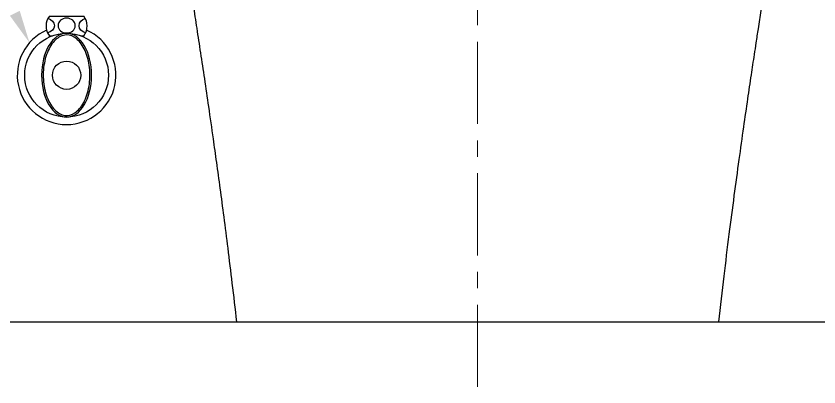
# Model space of a CAD drawing. Extents: x 3571 to 9666, y -561 to 1991.
# Drawn here: x 8149.8 to 8638.1, y -229.2 to -3.6 of the extents above; entities that cross this region are included whole.
import ezdxf

# ---------------------------------------------------------------- set-up
doc = ezdxf.new("R2010")
doc.units = 0
doc.header["$LTSCALE"] = 20
doc.header["$MEASUREMENT"] = 0
doc.linetypes.add('CENTER', pattern=[2, 1.25, -0.25, 0.25, -0.25])
doc.layers.get('0').update_dxf_attribs({"linetype": 'CONTINUOUS'})
for name, color, linetype in [('1', 7, 'CONTINUOUS'), ('3', 3, 'CONTINUOUS'), ('4', 4, 'CONTINUOUS'), ('6', 6, 'CONTINUOUS')]:
    doc.layers.add(name, color=color, linetype=linetype)

msp = doc.modelspace()

# ---------------------------------------------------------------- linework, layer by layer
msp.add_line((8283.82, -189.59), (8577.17, -189.59))
at = {"layer": '1', "color": 1, "linetype": 'CENTER', "lineweight": 0, "ltscale": 2}
msp.add_line((8430.5, -229.21), (8430.5, 301.34), dxfattribs=at)
at = {"layer": '1', "color": 7, "linetype": 'Continuous'}
for points, knots in [([(8231.33, 190.38), (8232.02, 182.62), (8233.52, 167.29), (8236.15, 145.15), (8238.89, 124.44), (8241.6, 105.47), (8244.21, 88.05), (8246.8, 71.2), (8249.3, 55.14), (8251.66, 40.18), (8253.71, 27.09), (8255.61, 15), (8257.57, 2.43), (8259.69, -11.26), (8261.97, -26.2), (8264.36, -42.11), (8266.93, -59.59), (8269.37, -76.55), (8271.68, -93.08), (8273.84, -108.9), (8276.14, -126.31), (8278.59, -145.53), (8281.19, -166.82), (8282.93, -181.73), (8283.82, -189.59)], [0, 0, 0, 0, 0.065247, 0.128824, 0.186303, 0.238557, 0.286083, 0.329114, 0.374886, 0.414153, 0.446706, 0.476035, 0.506494, 0.542174, 0.579759, 0.619529, 0.662688, 0.712496, 0.749327, 0.789926, 0.83473, 0.884253, 0.939102, 1, 1, 1, 1]), ([(8577.17, -189.59), (8578.22, -180.32), (8580.3, -162.58), (8583.47, -136.99), (8586.55, -113.4), (8589.51, -91.63), (8592.28, -71.97), (8594.77, -54.76), (8596.94, -40.08), (8598.65, -28.73), (8600.07, -19.36), (8601.44, -10.41), (8603.14, 0.6), (8605.2, 13.9), (8607.62, 29.31), (8610.2, 45.71), (8612.88, 62.79), (8615.61, 80.35), (8618.46, 99.18), (8621.39, 119.36), (8624.33, 141.15), (8627.21, 164.97), (8628.88, 181.64), (8629.68, 190.41)], [0, 0, 0, 0, 0.073031, 0.139507, 0.20039, 0.25651, 0.307393, 0.35099, 0.388028, 0.419192, 0.437187, 0.459024, 0.487343, 0.52183, 0.562121, 0.607857, 0.651174, 0.698191, 0.74896, 0.803744, 0.863102, 0.928007, 1, 1, 1, 1])]:
    msp.add_open_spline(points, degree=3, knots=knots, dxfattribs=at)
at = {"layer": '3', "extrusion": (0, 0, -1)}
msp.add_solid([(-8146.03, -3.39), (-8157.93, -19.8), (-8151.99, -0.41)], dxfattribs=at)
at = {"layer": '4'}
for p, q in [((8170, -3.57), (8174.15, -3.57)), ((8174.15, -3.57), (8191, -3.57)), ((8170, -16.33), (8170, -15.57)), ((8170, -15.57), (8171.88, -15.57)), ((8171.25, -15.81), (8171.25, -15.57)), ((8189.11, -15.57), (8191, -15.57)), ((8189.75, -15.81), (8189.75, -15.57)), ((8191, -16.33), (8191, -15.57))]:
    msp.add_line(p, q, dxfattribs=at)
for radius in [25.5, 8.62]:
    msp.add_circle((8180.5, -39.57), radius, dxfattribs=at)
for centre, radius, start, end in [((8178, -9.57), 10, 143.1301, 216.8699), ((8183, -9.57), 10, 323.1301, 36.8699), ((8180.5, -39.57), 30, 113.9173, 66.0827)]:
    msp.add_arc(centre, radius, start, end, dxfattribs=at)
at = {"layer": '4', "extrusion": (0, 0, -1)}
for centre, major_axis, ratio in [((8180.5, -9.34), (-5.23, 0), 0.866391), ((8180.5, -39.57), (0, 25.5), 0.596529)]:
    msp.add_ellipse(centre, major_axis=major_axis, ratio=ratio, dxfattribs=at)
for centre, start_param, end_param in [((8167.81, -9.34), 1.824119, 4.49897), ((8193.27, -9.34), 4.942097, 7.58465)]:
    msp.add_ellipse(centre, major_axis=(-5.23, 0), ratio=0.866391, start_param=start_param, end_param=end_param, dxfattribs=at)
at = {"layer": '4'}
msp.add_open_spline([(8180.5, -15.07), (8182.58, -15.07), (8184.68, -15.88), (8188.57, -19.12), (8190.34, -21.56), (8193.07, -27.59), (8194.02, -31.17), (8194.87, -38.69), (8194.77, -42.62), (8193.54, -49.98), (8192.41, -53.4), (8189.4, -58.99), (8187.52, -61.14), (8183.51, -63.79), (8181.41, -64.29), (8177.25, -63.69), (8175.17, -62.56), (8171.42, -58.73), (8169.77, -56.03), (8167.36, -49.6), (8166.59, -45.9), (8166.13, -38.28), (8166.43, -34.38), (8168.04, -27.24), (8169.34, -24), (8172.61, -18.9), (8174.57, -17.04), (8177.89, -15.39), (8179.19, -15.07), (8180.5, -15.07)], degree=3, knots=[0, 0, 0, 0, 0.46111, 0.46111, 0.922219, 0.922219, 1.383329, 1.383329, 1.844439, 1.844439, 2.305549, 2.305549, 2.766658, 2.766658, 3.227768, 3.227768, 3.688878, 3.688878, 4.149988, 4.149988, 4.611097, 4.611097, 5.072207, 5.072207, 5.533317, 5.533317, 5.994427, 5.994427, 6.283185, 6.283185, 6.283185, 6.283185], dxfattribs=at)
at = {"layer": '6'}
for points in [[(8430.44, -189.59), (8958, -189.59), (8958, 810.41)], [(7030.5, -189.59), (8430.44, -189.59)]]:
    msp.add_lwpolyline(points, dxfattribs=at)

doc.saveas('drawing.dxf')
